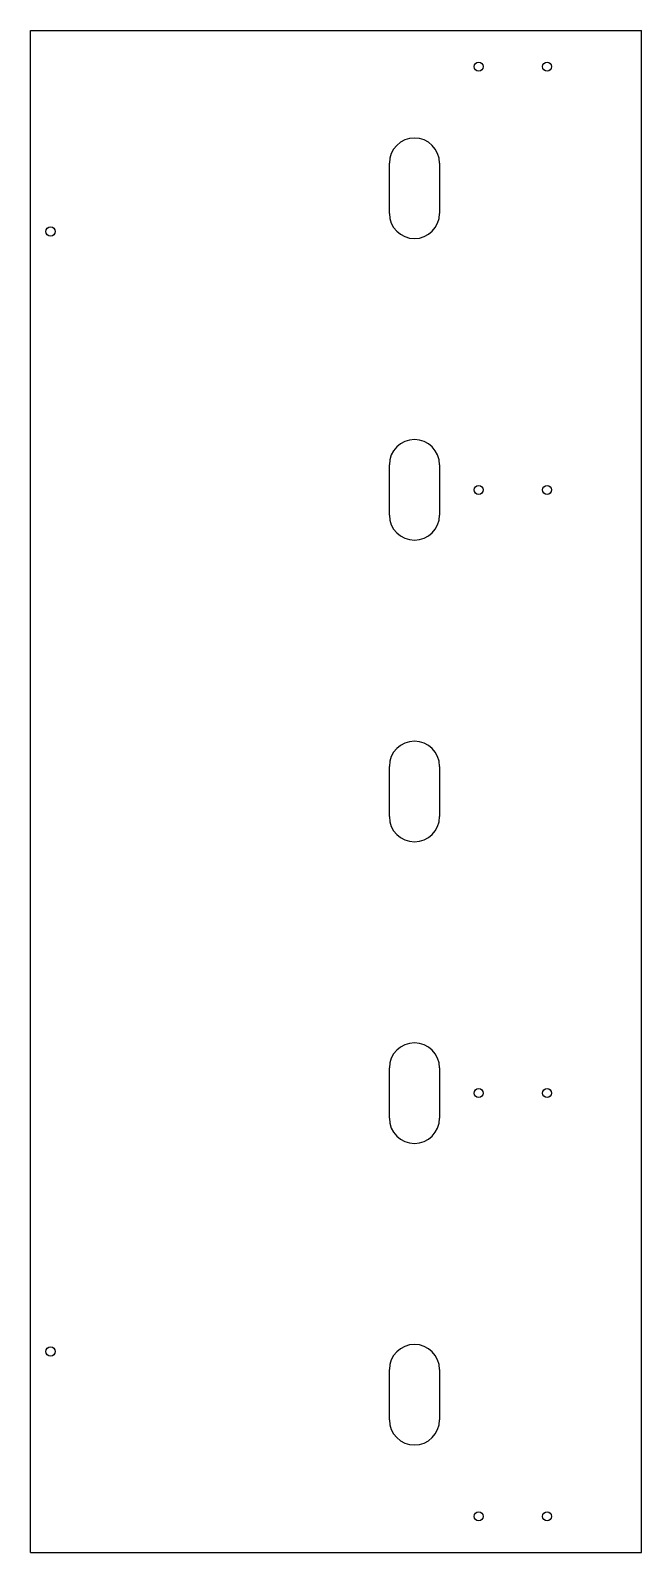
# Model space of a CAD drawing. Header units: millimetres. Extents: x -36 to 267, y -757 to 0.
import ezdxf

# ---------------------------------------------------------------- set-up
doc = ezdxf.new("R2010")
doc.units = ezdxf.units.MM

msp = doc.modelspace()

# ---------------------------------------------------------------- linework, layer by layer
at = {"color": 7, "linetype": 'Continuous', "lineweight": 25}
for p, q in [((-36.41, -757), (-36.41, 0)), ((-36.41, 0), (267.38, 0)), ((267.38, -757), (267.38, 0)), ((142, -91), (142, -66)), ((167, -66), (167, -91)), ((142, -241), (142, -216)), ((167, -216), (167, -241)), ((142, -391), (142, -366)), ((167, -366), (167, -391)), ((142, -541), (142, -516)), ((167, -516), (167, -541)), ((142, -691), (142, -666)), ((167, -666), (167, -691)), ((-36.41, -757), (267.38, -757))]:
    msp.add_line(p, q, dxfattribs=at)
for centre, radius in [((186.44, -18), 2.25), ((220.44, -18), 2.25), ((-26.41, -100), 2.3), ((186.44, -228.5), 2.25), ((220.44, -228.5), 2.25), ((186.44, -528.5), 2.25), ((220.44, -528.5), 2.25), ((-26.41, -657), 2.3), ((186.44, -739), 2.25), ((220.44, -739), 2.25)]:
    msp.add_circle(centre, radius, dxfattribs=at)
for centre, start, end in [((154.5, -66), 0, 180), ((154.5, -91), 180, 0), ((154.5, -216), 0, 180), ((154.5, -241), 180, 0), ((154.5, -366), 0, 180), ((154.5, -391), 180, 0), ((154.5, -516), 0, 180), ((154.5, -541), 180, 0), ((154.5, -666), 0, 180), ((154.5, -691), 180, 0)]:
    msp.add_arc(centre, 12.5, start, end, dxfattribs=at)

doc.saveas('drawing.dxf')
